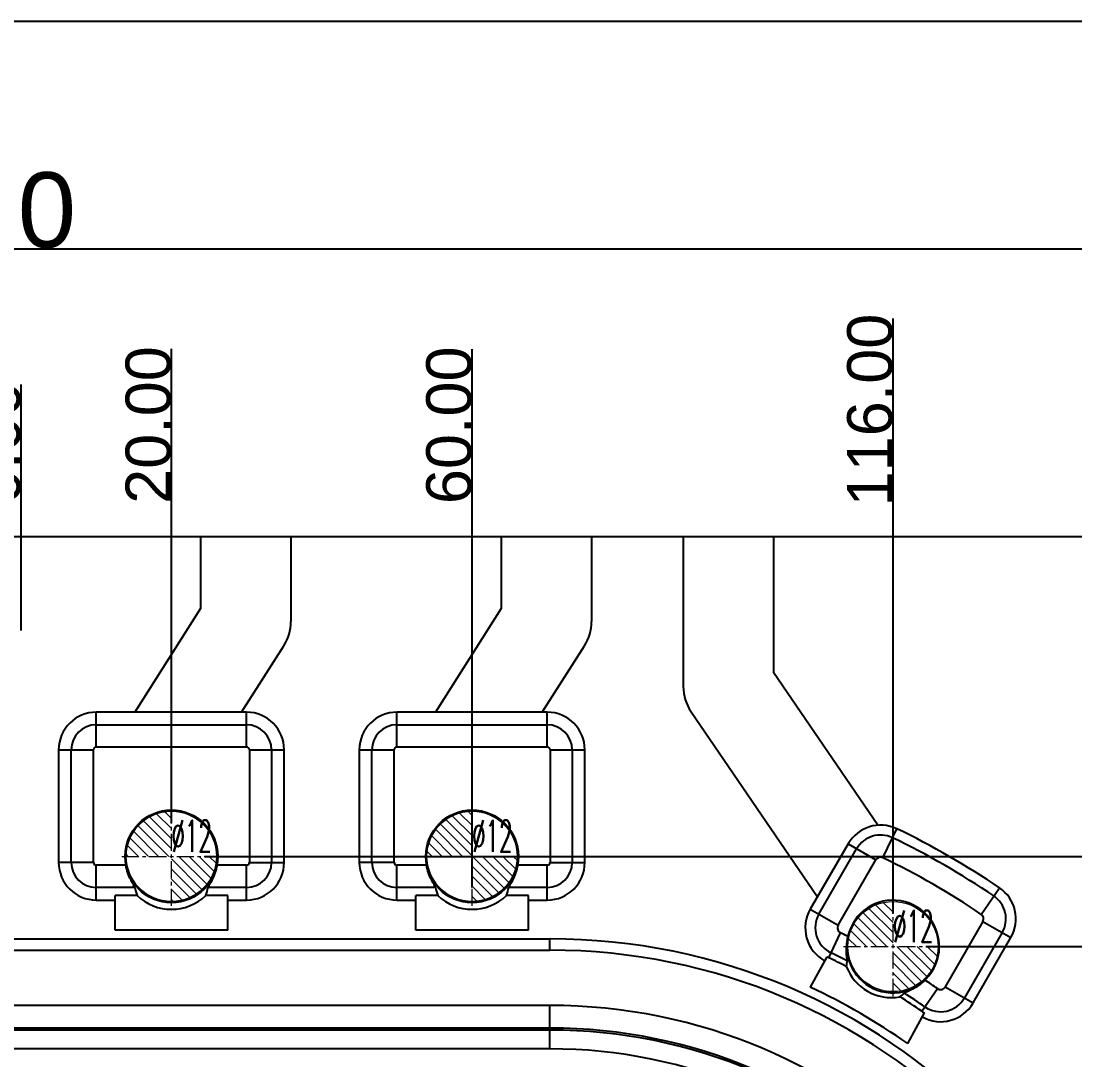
# Model space of a CAD drawing. Header units: millimetres. Extents: x 2704 to 3376, y 1494 to 1982.
# Drawn here: x 2973.7 to 3113.9, y 1844 to 1982.3 of the extents above; entities that cross this region are included whole.
import ezdxf
from ezdxf.enums import TextEntityAlignment as Align

# ---------------------------------------------------------------- set-up
doc = ezdxf.new("R2010")
doc.units = ezdxf.units.MM
doc.linetypes.add('CENTER', pattern=[0.6, 0.375, -0.075, 0.075, -0.075])
doc.linetypes.add('HIDDEN', pattern=[0.2, 0.1, -0.1])
doc.layers.add('DEFAULT_2', color=8, linetype='HIDDEN')
doc.layers.add('dim', color=82, linetype='Continuous', lineweight=9)
doc.layers.add('epin', color=13, linetype='Continuous', lineweight=9)
doc.styles.get("Standard").update_dxf_attribs({"font": 'arial.ttf'})
doc.styles.add('TXT05', font='txt.shx', dxfattribs={"width": 0.5, "bigfont": 'gbcbig.shx'})
doc.dimstyles.new('mold', dxfattribs={"dimtxt": 10, "dimasz": 5, "dimexe": 0, "dimexo": 0, "dimgap": 0, "dimtad": 1, "dimzin": 1, "dimdsep": 46, "dimtxsty": 'Standard', "dimcen": 0, "dimclrd": 4, "dimclre": 4, "dimclrt": 6, "dimazin": 0, "dimtfac": 1, "dimtofl": 0, "dimtmove": 0, "dimatfit": 3, "dimfxl": 0, "dimarcsym": 0})

# ---------------------------------------------------------------- blocks, each defined once
blk = doc.blocks.new('*D105')
at = {"color": 4, "lineweight": -2, "transparency": 16777216}
for p, q in [((2778.67, 1861.63), (2778.67, 1951.97)), ((2783.67, 1951.97), (3163.67, 1951.97)), ((3168.67, 1861.63), (3168.67, 1951.97))]:
    blk.add_line(p, q, dxfattribs=at)
at = {"color": 4, "transparency": 16777216}
for points in [[(2783.67, 1952.8), (2783.67, 1951.14), (2778.67, 1951.97)], [(3163.67, 1952.8), (3163.67, 1951.14), (3168.67, 1951.97)]]:
    blk.add_solid(points, dxfattribs=at)
at = {"layer": 'Defpoints', "color": 0, "transparency": 16777216}
for p in [(3168.67, 1951.97), (2778.67, 1861.63), (3168.67, 1861.63)]:
    blk.add_point(p, dxfattribs=at)
at = {"color": 6, "transparency": 16777216, "insert": (2959.63, 1957.08), "char_height": 10, "attachment_point": 5}
blk.add_mtext('390.00', dxfattribs=at)
blk = doc.blocks.new('*D118')
at = {"layer": 'Defpoints', "color": 0, "transparency": 16777216}
for p in [(3094.07, 1859.13), (3176.12, 1859.13), (2973.67, 1743.63)]:
    blk.add_point(p, dxfattribs=at)
at = {"layer": 'dim', "color": 4, "lineweight": -2, "transparency": 16777216}
blk.add_line((3094.07, 1859.13), (3200.44, 1859.13), dxfattribs=at)
at = {"layer": 'dim', "color": 6, "transparency": 16777216, "insert": (3188.28, 1862.2), "char_height": 6, "attachment_point": 5}
blk.add_mtext('115.50', dxfattribs=at)
blk = doc.blocks.new('*D119')
at = {"layer": 'Defpoints', "color": 0, "transparency": 16777216}
for p in [(2998.07, 1871.13), (3176.12, 1871.13), (2973.67, 1743.63)]:
    blk.add_point(p, dxfattribs=at)
at = {"layer": 'dim', "color": 4, "lineweight": -2, "transparency": 16777216}
blk.add_line((2998.07, 1871.13), (3200.44, 1871.13), dxfattribs=at)
at = {"layer": 'dim', "color": 6, "transparency": 16777216, "insert": (3188.28, 1874.2), "char_height": 6, "attachment_point": 5}
blk.add_mtext('127.50', dxfattribs=at)
blk = doc.blocks.new('*D71')
at = {"layer": 'Defpoints', "color": 0, "transparency": 16777216}
for p in [(2973.67, 1918.36), (2973.67, 1901.18), (2973.67, 1743.63)]:
    blk.add_point(p, dxfattribs=at)
at = {"layer": 'dim', "color": 4, "lineweight": -2, "transparency": 16777216}
blk.add_line((2973.67, 1901.18), (2973.67, 1933.92), dxfattribs=at)
at = {"layer": 'dim', "color": 6, "transparency": 16777216, "insert": (2970.61, 1926.14), "char_height": 6, "attachment_point": 5, "rotation": 90}
blk.add_mtext('0.00', dxfattribs=at)
blk = doc.blocks.new('*D121')
at = {"layer": 'Defpoints', "color": 0, "transparency": 16777216}
for p in [(2993.67, 1918.36), (2993.67, 1875.53), (2973.67, 1743.63)]:
    blk.add_point(p, dxfattribs=at)
at = {"layer": 'dim', "color": 4, "lineweight": -2, "transparency": 16777216}
blk.add_line((2993.67, 1875.53), (2993.67, 1938.68), dxfattribs=at)
at = {"layer": 'dim', "color": 6, "transparency": 16777216, "insert": (2990.61, 1928.52), "char_height": 6, "attachment_point": 5, "rotation": 90}
blk.add_mtext('20.00', dxfattribs=at)
blk = doc.blocks.new('*D122')
at = {"layer": 'Defpoints', "color": 0, "transparency": 16777216}
for p in [(3033.67, 1918.36), (3033.67, 1866.97), (2973.67, 1743.63)]:
    blk.add_point(p, dxfattribs=at)
at = {"layer": 'dim', "color": 4, "lineweight": -2, "transparency": 16777216}
blk.add_line((3033.67, 1866.97), (3033.67, 1938.61), dxfattribs=at)
at = {"layer": 'dim', "color": 6, "transparency": 16777216, "insert": (3030.61, 1928.49), "char_height": 6, "attachment_point": 5, "rotation": 90}
blk.add_mtext('60.00', dxfattribs=at)
blk = doc.blocks.new('*D123')
at = {"layer": 'Defpoints', "color": 0, "transparency": 16777216}
for p in [(3089.67, 1918.36), (3089.67, 1863.53), (2973.67, 1743.63)]:
    blk.add_point(p, dxfattribs=at)
at = {"layer": 'dim', "color": 4, "lineweight": -2, "transparency": 16777216}
blk.add_line((3089.67, 1863.53), (3089.67, 1942.68), dxfattribs=at)
at = {"layer": 'dim', "color": 6, "transparency": 16777216, "insert": (3086.61, 1930.52), "char_height": 6, "attachment_point": 5, "rotation": 90}
blk.add_mtext('116.00', dxfattribs=at)
blk = doc.blocks.new('*D124')
at = {"layer": 'Defpoints', "color": 0, "transparency": 16777216}
for p in [(3124.67, 1918.36), (3124.67, 1829.53), (2973.67, 1743.63)]:
    blk.add_point(p, dxfattribs=at)
at = {"layer": 'dim', "color": 4, "lineweight": -2, "transparency": 16777216}
blk.add_line((3124.67, 1829.53), (3124.67, 1942.68), dxfattribs=at)
at = {"layer": 'dim', "color": 6, "transparency": 16777216, "insert": (3121.61, 1930.52), "char_height": 6, "attachment_point": 5, "rotation": 90}
blk.add_mtext('151.00', dxfattribs=at)
blk = doc.blocks.new('*D126')
at = {"layer": 'Defpoints', "color": 0, "transparency": 16777216}
for p in [(3136.67, 1918.36), (3136.67, 1775.03), (2973.67, 1743.63)]:
    blk.add_point(p, dxfattribs=at)
at = {"layer": 'dim', "color": 4, "lineweight": -2, "transparency": 16777216}
blk.add_line((3136.67, 1775.03), (3136.67, 1942.68), dxfattribs=at)
at = {"layer": 'dim', "color": 6, "transparency": 16777216, "insert": (3133.6, 1930.52), "char_height": 6, "attachment_point": 5, "rotation": 90}
blk.add_mtext('163.00', dxfattribs=at)
blk = doc.blocks.new('epin_ejp_12')
at = {"layer": 'epin'}
h = blk.add_hatch(dxfattribs=at)
h.set_pattern_fill('_ANSI31', color=123, scale=0.3, angle=90)
h.set_pattern_definition([(135, (-2810.66975, -1736.6349), (-0.6735192, -0.6735192), [])])
h.paths.add_polyline_path([(0, 6, 0.414214), (-6, 0), (0, 0)])
h.paths.add_polyline_path([(6, 0), (0, 0), (0, -6, 0.414214)])
at = {"layer": 'epin', "color": 1, "linetype": 'CENTER', "ltscale": 6.096}
for p, q in [((0, -6.6), (0, 6.6)), ((-6.6, 0), (6.6, 0))]:
    blk.add_line(p, q, dxfattribs=at)
at = {"layer": 'epin'}
blk.add_circle((0, 0), 6, dxfattribs=at)
at = {"layer": 'epin', "color": 6, "style": 'TXT05', "width": 0.5}
blk.add_text('%%c12', height=4.2, dxfattribs=at).set_placement((2.69, 2.7), align=Align.MIDDLE)

msp = doc.modelspace()

# ---------------------------------------------------------------- linework, layer by layer
at = {"color": 7, "linetype": 'Continuous'}
for p, q in [((3116.67, 1913.635), (2830.67, 1913.635)), ((2997.557, 1913.635), (2997.557, 1904.12)), ((3009.557, 1913.635), (3009.557, 1902.376)), ((3037.557, 1913.635), (3037.557, 1904.12)), ((3049.557, 1913.635), (3049.557, 1902.376)), ((3061.765, 1913.635), (3061.765, 1893.752)), ((3073.765, 1913.635), (3073.765, 1895.604)), ((2997.557, 1904.12), (2988.79, 1890.322)), ((3037.557, 1904.12), (3028.79, 1890.322)), ((3002.996, 1890.304), (3008.621, 1899.158)), ((3042.996, 1890.304), (3048.621, 1899.158)), ((3087.637, 1875.267), (3073.765, 1895.604)), ((2983.67, 1885.688), (2983.67, 1890.322)), ((3003.67, 1890.322), (2983.67, 1890.322)), ((3003.67, 1885.688), (3003.67, 1890.322)), ((3023.67, 1885.688), (3023.67, 1890.322)), ((3043.67, 1890.322), (3023.67, 1890.322)), ((3043.67, 1885.688), (3043.67, 1890.322)), ((3062.808, 1890.371), (3079.608, 1865.742)), ((2983.67, 1888.643), (3003.67, 1888.643)), ((3023.67, 1888.643), (3043.67, 1888.643)), ((2978.67, 1885.322), (2978.67, 1870.322)), ((2978.67, 1885.322), (2983.303, 1885.322)), ((2980.349, 1870.322), (2980.349, 1885.322)), ((2983.303, 1870.322), (2983.303, 1885.322)), ((2983.67, 1885.688), (3003.67, 1885.688)), ((3004.037, 1885.322), (3004.037, 1870.322)), ((3004.037, 1885.322), (3008.67, 1885.322)), ((3006.991, 1885.322), (3006.991, 1870.322)), ((3008.67, 1870.322), (3008.67, 1885.322)), ((3018.67, 1885.322), (3018.67, 1870.322)), ((3018.67, 1885.322), (3023.303, 1885.322)), ((3020.349, 1870.322), (3020.349, 1885.322)), ((3023.303, 1870.322), (3023.303, 1885.322)), ((3023.67, 1885.688), (3043.67, 1885.688)), ((3044.037, 1885.322), (3044.037, 1870.322)), ((3044.037, 1885.322), (3048.67, 1885.322)), ((3046.991, 1885.322), (3046.991, 1870.322)), ((3048.67, 1870.322), (3048.67, 1885.322)), ((3088.324, 1870.947), (3090.178, 1874.806)), ((3083.698, 1872.79), (3078.667, 1864.111)), ((3079.815, 1863.448), (3084.831, 1872.136)), ((3083.698, 1872.79), (3087.389, 1870.659)), ((2983.303, 1870.322), (2978.67, 1870.322)), ((3004.037, 1870.322), (3008.67, 1870.322)), ((3023.303, 1870.322), (3018.67, 1870.322)), ((3044.037, 1870.322), (3048.67, 1870.322)), ((3082.374, 1861.971), (3087.389, 1870.659)), ((2983.67, 1865.322), (2983.67, 1869.955)), ((2987.609, 1869.955), (2983.67, 1869.955)), ((3003.67, 1869.955), (2999.731, 1869.955)), ((3003.67, 1865.322), (3003.67, 1869.955)), ((3023.67, 1865.322), (3023.67, 1869.955)), ((3027.609, 1869.955), (3023.67, 1869.955)), ((3043.67, 1869.955), (3039.731, 1869.955)), ((3043.67, 1865.322), (3043.67, 1869.955)), ((2988.795, 1867), (2983.67, 1867)), ((3003.67, 1867), (2998.544, 1867)), ((3028.795, 1867), (3023.67, 1867)), ((3043.67, 1867), (3038.544, 1867)), ((3101.419, 1863.416), (3103.822, 1866.959)), ((2983.67, 1865.322), (2986.17, 1865.322)), ((2986.17, 1861.322), (2986.17, 1865.931)), ((2989.105, 1865.931), (2986.17, 1865.931)), ((3001.17, 1865.931), (2998.235, 1865.931)), ((3001.17, 1861.322), (3001.17, 1865.931)), ((3001.17, 1865.322), (3003.67, 1865.322)), ((3023.67, 1865.322), (3026.17, 1865.322)), ((3026.17, 1861.322), (3026.17, 1865.931)), ((3029.105, 1865.931), (3026.17, 1865.931)), ((3041.17, 1865.931), (3038.235, 1865.931)), ((3041.17, 1861.322), (3041.17, 1865.931)), ((3041.17, 1865.322), (3043.67, 1865.322)), ((3078.667, 1864.111), (3082.374, 1861.971)), ((3101.639, 1862.461), (3096.624, 1853.776)), ((3101.639, 1862.461), (3105.346, 1860.321)), ((3001.17, 1861.322), (2986.17, 1861.322)), ((3041.17, 1861.322), (3026.17, 1861.322)), ((3081.128, 1857.638), (3082.69, 1860.96)), ((3104.197, 1860.984), (3099.183, 1852.299)), ((2903.32, 1860.153), (3044.02, 1860.153)), ((3044.02, 1858.646), (3044.02, 1860.153)), ((3100.331, 1851.636), (3105.346, 1860.321)), ((2903.32, 1858.646), (3044.02, 1858.646)), ((3080.859, 1857.778), (3078.627, 1853.718)), ((3093.509, 1850.521), (3095.593, 1853.543)), ((3096.624, 1853.776), (3100.331, 1851.636)), ((3044.02, 1851.292), (2903.32, 1851.292)), ((3044.02, 1845.52), (3044.02, 1851.292)), ((3091.621, 1846.218), (3093.867, 1850.302)), ((3044.02, 1848.281), (2903.32, 1848.281)), ((3044.02, 1848.029), (2903.32, 1848.029)), ((3044.02, 1845.52), (2903.32, 1845.52))]:
    msp.add_line(p, q, dxfattribs=at)
msp.add_lwpolyline([(2704.321, 1982.269), (3375.922, 1982.269), (3375.922, 1494.213), (2704.321, 1494.213)], close=True)
for centre in [(2993.67, 1871.135), (3033.67, 1871.135)]:
    msp.add_circle(centre, 6.16, dxfattribs=at)
for centre, radius, start, end in [((3003.557, 1902.376), 6, 327.57212, 0), ((3043.557, 1902.376), 6, 327.57212, 0), ((3067.765, 1893.752), 6, 180, 214.29999), ((2983.67, 1885.322), 5, 90, 180), ((3003.67, 1885.322), 5, 0, 90), ((3023.67, 1885.322), 5, 90, 180), ((3043.67, 1885.322), 5, 0, 90), ((2983.67, 1885.322), 3.321, 90, 180), ((3003.67, 1885.322), 3.321, 0, 90), ((3023.67, 1885.322), 3.321, 90, 180), ((3043.67, 1885.322), 3.321, 0, 90), ((2983.67, 1885.322), 0.367, 90, 180), ((3003.67, 1885.322), 0.367, 0, 90), ((3023.67, 1885.322), 0.367, 90, 180), ((3043.67, 1885.322), 0.367, 0, 90), ((3088.013, 1870.299), 4.982, 64.33151, 150), ((3044.02, 1778.76), 106.562, 55.86157, 64.33151), ((3088.013, 1870.299), 3.674, 64.33151, 150), ((3044.02, 1778.76), 105.235, 55.86157, 64.33151), ((2983.67, 1870.322), 5, 180, 270), ((2983.67, 1870.322), 3.321, 180, 270), ((2983.67, 1870.322), 0.367, 180, 270), ((3003.67, 1870.322), 5, 270, 0), ((3003.67, 1870.322), 3.321, 270, 0), ((3003.67, 1870.322), 0.367, 270, 0), ((3023.67, 1870.322), 5, 180, 270), ((3023.67, 1870.322), 3.321, 180, 270), ((3023.67, 1870.322), 0.367, 180, 270), ((3043.67, 1870.322), 5, 270, 0), ((3043.67, 1870.322), 3.321, 270, 0), ((3043.67, 1870.322), 0.367, 270, 0), ((3088.013, 1870.299), 0.719, 64.33151, 150), ((3044.02, 1778.76), 102.281, 55.86157, 64.33151), ((3101.016, 1862.821), 5, 330, 55.86157), ((3089.67, 1859.135), 6.16, 180, 167.202), ((3101.016, 1862.821), 3.674, 330, 55.86157), ((3082.997, 1861.611), 5, 150, 240.90011), ((3082.997, 1861.611), 3.674, 150, 244.80564), ((3101.016, 1862.821), 0.719, 330, 55.86157), ((3082.997, 1861.611), 0.719, 150, 244.80564), ((3044.02, 1778.76), 90.842, 64.13618, 64.80564), ((3090.956, 1858.847), 7.493, 167.2348, 177.79886), ((3044.02, 1778.76), 81.393, 0, 90), ((3044.02, 1778.76), 79.886, 0, 90), ((3082.74, 1861.065), 3.786, 240.22887, 244.80463), ((3044.02, 1778.76), 87.888, 63.26146, 64.80564), ((3044.02, 1778.76), 87.171, 63.10049, 64.80564), ((3089.472, 1856.05), 6.031, 168.52206, 175.72436), ((3089.436, 1858.723), 6.377, 200.40452, 280.40549), ((3044.02, 1778.76), 82.562, 54.79145, 65.21772), ((3044.02, 1778.76), 90.842, 55.40867, 56.6739), ((3096.001, 1854.136), 0.719, 235.40867, 330), ((3087.121, 1857.385), 6.031, 305.08572, 312.28802), ((3044.02, 1778.76), 87.171, 55.40867, 57.7096), ((3044.02, 1778.76), 87.888, 55.40867, 57.54862), ((3096.001, 1854.136), 3.674, 235.40867, 330), ((3044.02, 1778.76), 72.532, 0, 90), ((3096.001, 1854.136), 5, 240.93083, 330), ((3095.657, 1853.637), 3.785, 235.40881, 241.76901), ((3044.02, 1778.76), 69.521, 0, 90), ((3044.02, 1778.76), 69.269, 0, 90), ((3044.02, 1778.76), 66.76, 0, 90)]:
    msp.add_arc(centre, radius, start, end, dxfattribs=at)
for centre, major_axis, ratio, start_param, end_param in [((2993.67, 1868.278), (0, 5.758), 0.8682238, -4.4886352, -4.292583), ((2993.67, 1868.278), (0, 5.758), 0.8682238, -1.9906023, -1.7945501), ((3033.67, 1868.278), (0, 5.758), 0.8682238, -4.4886352, -4.292583), ((3033.67, 1868.278), (0, 5.758), 0.8682238, -1.9906023, -1.7945501), ((2993.67, 1870.701), (0, 6.609), 0.9978449, -3.9061124, -2.3770729), ((3033.67, 1870.701), (0, 6.609), 0.9978449, -3.9061124, -2.3770729)]:
    msp.add_ellipse(centre, major_axis=major_axis, ratio=ratio, start_param=start_param, end_param=end_param, dxfattribs=at)
for points, knots in [([(2988.795, 1867), (2988.785, 1867.051), (2988.72, 1867.175), (2988.6, 1867.395), (2988.434, 1867.69), (2988.172, 1868.197), (2987.854, 1868.948), (2987.677, 1869.604), (2987.609, 1869.955)], [0, 0, 0, 0, 0.0480424, 0.1291844, 0.2368923, 0.3649516, 0.665, 1, 1, 1, 1]), ([(2999.731, 1869.955), (2999.663, 1869.604), (2999.485, 1868.948), (2999.168, 1868.197), (2998.906, 1867.69), (2998.739, 1867.395), (2998.619, 1867.175), (2998.554, 1867.051), (2998.544, 1867)], [0, 0, 0, 0, 0.3349063, 0.6350209, 0.7631149, 0.8708324, 0.9519666, 1, 1, 1, 1]), ([(3028.795, 1867), (3028.785, 1867.051), (3028.72, 1867.175), (3028.6, 1867.395), (3028.434, 1867.69), (3028.172, 1868.197), (3027.854, 1868.948), (3027.677, 1869.604), (3027.609, 1869.955)], [0, 0, 0, 0, 0.0480424, 0.1291844, 0.2368923, 0.3649516, 0.665, 1, 1, 1, 1]), ([(3039.731, 1869.955), (3039.663, 1869.604), (3039.485, 1868.948), (3039.168, 1868.197), (3038.906, 1867.69), (3038.739, 1867.395), (3038.619, 1867.175), (3038.554, 1867.051), (3038.544, 1867)], [0, 0, 0, 0, 0.3349063, 0.6350209, 0.7631149, 0.8708324, 0.9519666, 1, 1, 1, 1]), ([(3083.562, 1857.25), (3083.569, 1857.281), (3083.567, 1857.364), (3083.549, 1857.589), (3083.502, 1857.968), (3083.462, 1858.515), (3083.46, 1858.919), (3083.469, 1859.135)], [0, 0, 0, 0, 0.0507259, 0.1303224, 0.3595114, 0.6562653, 1, 1, 1, 1]), ([(3093.929, 1854.664), (3093.667, 1854.414), (3093.134, 1853.976), (3092.427, 1853.544), (3091.906, 1853.28), (3091.587, 1853.135), (3091.351, 1853.023), (3091.219, 1852.96), (3091.179, 1852.924)], [0, 0, 0, 0, 0.3317137, 0.6301312, 0.7586292, 0.8677655, 0.9508115, 1, 1, 1, 1])]:
    msp.add_open_spline(points, degree=3, knots=knots, dxfattribs=at)
at = {"layer": 'DEFAULT_2', "color": 8, "linetype": 'HIDDEN'}
msp.add_arc((3089.67, 1859.135), 6.16, 167.202, 180, dxfattribs=at)

# ---------------------------------------------------------------- block references
at = {"layer": 'epin'}
for p in [(2993.67, 1871.135), (3033.67, 1871.135), (3089.67, 1859.135)]:
    msp.add_blockref('epin_ejp_12', p, dxfattribs=at)

# ---------------------------------------------------------------- dimensions: what is measured, and where the dimension line sits
dim = msp.add_linear_dim(base=(3168.67, 1951.969), p1=(2778.67, 1861.635), p2=(3168.67, 1861.635), dimstyle='mold')
dim.commit()
dim.dimension.update_dxf_attribs({"geometry": '*D105', "text_midpoint": (2959.628, 1951.969), "dimtype": 160})
at = {"layer": 'dim'}
for feature_location, offset, dtype, origin, picture, middle in [((3089.67, 1863.535), (0, 54.821), 1, (2973.67, 1743.635), '*D123', (3086.606, 1930.517)), ((3124.67, 1829.535), (0, 88.821), 1, (2973.67, 1743.635), '*D124', (3121.606, 1930.517)), ((3136.67, 1775.035), (0, 143.321), 1, (2973.67, 1743.635), '*D126', (3133.604, 1930.517)), ((2993.67, 1875.535), (0, 42.821), 1, (2973.67, 1743.635), '*D121', (2990.606, 1928.52)), ((3033.67, 1866.968), (0, 51.388), 1, (2973.67, 1743.635), '*D122', (3030.606, 1928.485)), ((2973.669744756, 1901.183268732), (0, 17.17217388), 1, (2973.669744756, 1743.634926678), '*D71', (2970.606306829, 1926.137843703)), ((2998.07, 1871.135), (178.048, 0), 0, (2973.67, 1743.635), '*D119', (3188.28, 1874.198)), ((3094.07, 1859.135), (82.048, 0), 0, (2973.67, 1743.635), '*D118', (3188.28, 1862.198))]:
    dim = msp.add_ordinate_dim(feature_location=feature_location, offset=offset, dtype=dtype, origin=origin, dimstyle='mold', override={"dimtxt": 6, "dimasz": 2}, dxfattribs=at)
    dim.commit()
    dim.dimension.update_dxf_attribs({"geometry": picture, "text_midpoint": middle})

doc.saveas('drawing.dxf')
